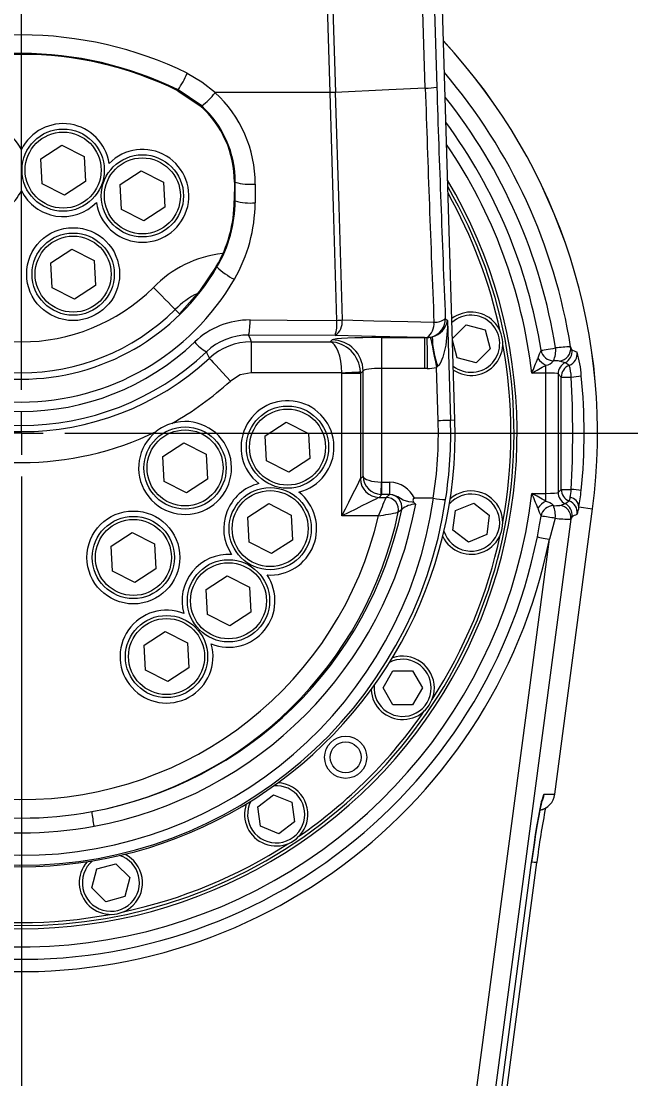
# Model space of a CAD drawing. Header units: millimetres. Extents: x 20 to 768, y 29 to 540.
# Drawn here: x 203 to 212.84, y 368.08 to 385.15 of the extents above; entities that cross this region are included whole.
import ezdxf

# ---------------------------------------------------------------- set-up
doc = ezdxf.new("R2010")
doc.units = ezdxf.units.MM
doc.linetypes.add('CENTERX2', pattern=[20.32, 12.7, -2.54, 2.54, -2.54])
doc.styles.add('SLDTEXTSTYLE0', font='TXT', dxfattribs={"width": 0.605})
doc.dimstyles.new('SLDDIMSTYLE0', dxfattribs={"dimtxt": 3.5, "dimasz": 3.5, "dimexe": 0, "dimexo": 0.0625, "dimgap": 0.875, "dimtad": 1, "dimtoh": 1, "dimlfac": 10, "dimrnd": 1e-09, "dimzin": 12, "dimdsep": 46, "dimtxsty": 'SLDTEXTSTYLE0', "dimsah": 1, "dimcen": 0.09, "dimadec": 0, "dimazin": 0, "dimtfac": 1, "dimtdec": 3, "dimtofl": 0, "dimtmove": 0, "dimatfit": 3, "dimfxl": 1, "dimfrac": 2, "dimtolj": 1, "dimtzin": 12, "dimarcsym": 0})

# ---------------------------------------------------------------- blocks, each defined once
blk = doc.blocks.new('*D8')
at = {"color": 7, "linetype": 'Continuous', "lineweight": 0, "transparency": 16777216}
for p, q in [((337.003, 378.502), (337.003, 236.735)), ((187.003, 330.847), (187.003, 236.735)), ((337.003, 238.235), (187.003, 238.235))]:
    blk.add_line(p, q, dxfattribs=at)
for points in [[(187.003, 238.235), (190.503, 237.697), (190.503, 238.774)], [(337.003, 238.235), (333.503, 238.774), (333.503, 237.697)]]:
    blk.add_solid(points, dxfattribs=at)
at = {"color": 7, "linetype": 'Continuous', "lineweight": 0, "transparency": 16777216, "insert": (256.665, 242.747), "char_height": 3.5, "attachment_point": 1, "style": 'SLDTEXTSTYLE0'}
blk.add_mtext('1500', dxfattribs=at)
blk = doc.blocks.new('*D10')
at = {"color": 7, "linetype": 'Continuous', "lineweight": 0, "transparency": 16777216}
for p, q in [((236.441, 378.502), (236.441, 244.462)), ((187.001, 333.206), (187.001, 244.462)), ((236.441, 245.962), (187.001, 245.962))]:
    blk.add_line(p, q, dxfattribs=at)
for centre, start, end in [((209.48, 248.642), 153.4349, 206.5651), ((213.962, 248.642), 333.4349, 26.5651)]:
    blk.add_arc(centre, 5.992, start, end, dxfattribs=at)
for points in [[(187.001, 245.962), (190.501, 245.424), (190.501, 246.501)], [(236.441, 245.962), (232.941, 246.501), (232.941, 245.424)]]:
    blk.add_solid(points, dxfattribs=at)
at = {"color": 7, "linetype": 'Continuous', "lineweight": 0, "transparency": 16777216, "insert": (205.708, 250.474), "char_height": 3.5, "attachment_point": 1, "style": 'SLDTEXTSTYLE0'}
blk.add_mtext('494.4', dxfattribs=at)
blk = doc.blocks.new('*D11')
at = {"color": 7, "linetype": 'Continuous', "lineweight": 0, "transparency": 16777216}
for p, q in [((203.003, 512.502), (355.828, 512.502)), ((354.328, 252.399), (354.328, 512.502)), ((232.505, 252.399), (355.828, 252.399))]:
    blk.add_line(p, q, dxfattribs=at)
for points in [[(354.328, 512.502), (353.79, 509.002), (354.867, 509.002)], [(354.328, 252.399), (354.867, 255.899), (353.79, 255.899)]]:
    blk.add_solid(points, dxfattribs=at)
at = {"color": 7, "linetype": 'Continuous', "lineweight": 0, "transparency": 16777216, "insert": (349.816, 377.113), "char_height": 3.5, "attachment_point": 1, "rotation": 90, "style": 'SLDTEXTSTYLE0'}
blk.add_mtext('2601', dxfattribs=at)
blk = doc.blocks.new('*D12')
at = {"color": 7, "linetype": 'Continuous', "lineweight": 0, "transparency": 16777216}
for p, q in [((203.003, 368.991), (203.003, 291.474)), ((187.001, 333.206), (187.001, 291.474)), ((203.003, 292.974), (187.001, 292.974))]:
    blk.add_line(p, q, dxfattribs=at)
for points in [[(187.001, 292.974), (190.501, 292.436), (190.501, 293.513)], [(203.003, 292.974), (199.503, 293.513), (199.503, 292.436)]]:
    blk.add_solid(points, dxfattribs=at)
at = {"color": 7, "linetype": 'Continuous', "lineweight": 0, "transparency": 16777216, "insert": (190.993, 297.486), "char_height": 3.5, "attachment_point": 1, "style": 'SLDTEXTSTYLE0'}
blk.add_mtext('160', dxfattribs=at)
blk = doc.blocks.new('SW_CENTERMARKSYMBOL_0')
at = {"color": 0, "linetype": 'Continuous', "lineweight": 0}
for p, q in [((0, 0.7), (0, 78.496)), ((0, 0), (0, 0.35)), ((0, 0), (-0.35, 0)), ((0, 0), (0, -0.35)), ((0, 0), (0.35, 0)), ((0.7, 0), (10.543, 0)), ((0, -0.7), (0, -9.511))]:
    blk.add_line(p, q, dxfattribs=at)

msp = doc.modelspace()

# ---------------------------------------------------------------- linework, layer by layer
at = {"color": 7, "linetype": 'Continuous', "lineweight": 15}
for p, q in [((209.999357, 378.715211), (208.849332, 416.392926)), ((205.525447, 384.030947), (205.531201, 384.042719)), ((205.911445, 383.784565), (205.531201, 384.042719)), ((205.525447, 384.030947), (205.888979, 383.787087)), ((207.983956, 384.001652), (206.136829, 384.001652)), ((208.06802, 384.004328), (207.983462, 384.000907)), ((203.315236, 382.932282), (203.654237, 383.152309)), ((203.654237, 383.152309), (204.014285, 382.968739)), ((203.336282, 382.528687), (203.315236, 382.932282)), ((204.014285, 382.968739), (204.035333, 382.565141)), ((204.594725, 382.516551), (204.933727, 382.736576)), ((204.933727, 382.736576), (205.293776, 382.553005)), ((203.696331, 382.345116), (203.336282, 382.528687)), ((204.035333, 382.565141), (203.696331, 382.345116)), ((204.615773, 382.112953), (204.594725, 382.516551)), ((205.293776, 382.553005), (205.314824, 382.14941)), ((206.440151, 382.551652), (206.438516, 382.253319)), ((206.440151, 382.551652), (206.453301, 382.551652)), ((206.451683, 382.253319), (206.453301, 382.551652)), ((206.775512, 382.522547), (206.773883, 382.220584)), ((206.438516, 382.253319), (206.451683, 382.253319)), ((204.975822, 381.929383), (204.615773, 382.112953)), ((205.314824, 382.14941), (204.975822, 381.929383)), ((203.476913, 381.253076), (203.815915, 381.4731)), ((203.815915, 381.4731), (204.175962, 381.28953)), ((203.49796, 380.849478), (203.476913, 381.253076)), ((204.175962, 381.28953), (204.19701, 380.885935)), ((206.147306, 381.191445), (206.158751, 381.184855)), ((203.858009, 380.665907), (203.49796, 380.849478)), ((204.19701, 380.885935), (203.858009, 380.665907)), ((205.553643, 380.429253), (205.48463, 380.498845)), ((209.843923, 380.354405), (209.87893, 380.320451)), ((209.87893, 380.320451), (209.927992, 378.713033)), ((209.959136, 380.032939), (210.178241, 380.252043)), ((210.178241, 380.252043), (210.484964, 380.169857)), ((210.484964, 380.169857), (210.567149, 379.863134)), ((208.063251, 380.078975), (206.669497, 380.085591)), ((206.712696, 379.975638), (207.985134, 379.975638)), ((206.712696, 379.975638), (206.712696, 379.476324)), ((207.985134, 379.975638), (208.016252, 380.006755)), ((208.815156, 380.046487), (209.508467, 380.046487)), ((208.815156, 380.046487), (208.815156, 379.547173)), ((209.508467, 380.046487), (209.546973, 380.046049)), ((209.508467, 380.046487), (209.508467, 379.547173)), ((210.03589, 379.720783), (209.960022, 380.003926)), ((210.567149, 379.863134), (210.342613, 379.638598)), ((210.342613, 379.638598), (210.03589, 379.720783)), ((211.464515, 379.473117), (211.464515, 379.601014)), ((208.174682, 379.476324), (206.712696, 379.476324)), ((208.174927, 377.166116), (208.174927, 379.466391)), ((208.474517, 379.466391), (208.174927, 379.466391)), ((208.515566, 379.50744), (208.474517, 379.466391)), ((208.474517, 379.466391), (208.474517, 377.765295)), ((208.515566, 377.806345), (208.515566, 379.50744)), ((209.508467, 379.547173), (208.815156, 379.547173)), ((208.815156, 379.547173), (208.815156, 377.71157)), ((209.551138, 379.547352), (209.508467, 379.547173)), ((209.72836, 378.706941), (209.702228, 379.563072)), ((211.464515, 379.473117), (211.240171, 379.473117)), ((211.464515, 377.530188), (211.464515, 379.473117)), ((211.664393, 379.459638), (211.664393, 377.543667)), ((211.715516, 379.408515), (211.664393, 379.459638)), ((211.715516, 377.59479), (211.715516, 379.408515)), ((211.715516, 379.408515), (211.876714, 379.408515)), ((206.936674, 378.460178), (207.275675, 378.680206)), ((207.275675, 378.680206), (207.635724, 378.496632)), ((209.927992, 378.713033), (209.999357, 378.715211)), ((206.957722, 378.056583), (206.936674, 378.460178)), ((207.635724, 378.496632), (207.656771, 378.093037)), ((205.283566, 378.123862), (205.622567, 378.343886)), ((205.622567, 378.343886), (205.982615, 378.160316)), ((205.304612, 377.720264), (205.283566, 378.123862)), ((205.982615, 378.160316), (206.003663, 377.756721)), ((207.656771, 378.093037), (207.317769, 377.87301)), ((207.317769, 377.87301), (206.957722, 378.056583)), ((206.003663, 377.756721), (205.664661, 377.536693)), ((208.474517, 377.765295), (208.515566, 377.806345)), ((205.664661, 377.536693), (205.304612, 377.720264)), ((208.820122, 377.511722), (208.820122, 377.711448)), ((208.820122, 377.711448), (208.947106, 377.711448)), ((208.947106, 377.511722), (208.947106, 377.711448)), ((211.664393, 377.543667), (211.715516, 377.59479)), ((211.715516, 377.59479), (211.876714, 377.59479)), ((208.820122, 377.511722), (208.774106, 377.465704)), ((208.774106, 377.465704), (208.889502, 377.465704)), ((208.947106, 377.511722), (208.820122, 377.511722)), ((208.889502, 377.465704), (208.943923, 377.510092)), ((208.943923, 377.510092), (208.947106, 377.511722)), ((209.648929, 377.450806), (209.347838, 377.450806)), ((209.652889, 377.450511), (209.648929, 377.450806)), ((211.240171, 377.530188), (211.464515, 377.530188)), ((211.464515, 377.402291), (211.464515, 377.530188)), ((206.656962, 377.144241), (206.995964, 377.364266)), ((206.995964, 377.364266), (207.356013, 377.180696)), ((209.967056, 376.936466), (210.008503, 377.251291)), ((210.008503, 377.251291), (210.301874, 377.37281)), ((210.301874, 377.37281), (210.553798, 377.179501)), ((211.611022, 372.671366), (212.220944, 377.282265)), ((211.611706, 372.671312), (212.221624, 377.282176)), ((212.000157, 377.311471), (212.220944, 377.282265)), ((206.67801, 376.740644), (206.656962, 377.144241)), ((207.356013, 377.180696), (207.37706, 376.777098)), ((208.765188, 377.166116), (208.174927, 377.166116)), ((211.86877, 377.113491), (209.696966, 360.695055)), ((210.553798, 377.179501), (210.51235, 376.864675)), ((211.617477, 377.127883), (211.523533, 376.788125)), ((204.44922, 376.678732), (204.788221, 376.898757)), ((204.788221, 376.898757), (205.148269, 376.715186)), ((210.218979, 376.743159), (209.967056, 376.936466)), ((205.148269, 376.715186), (205.169317, 376.311591)), ((207.038058, 376.557073), (206.67801, 376.740644)), ((207.37706, 376.777098), (207.038058, 376.557073)), ((209.399965, 360.734341), (211.523533, 376.788125)), ((210.51235, 376.864675), (210.218979, 376.743159)), ((204.470266, 376.275134), (204.44922, 376.678732)), ((204.830316, 376.091564), (204.470266, 376.275134)), ((205.169317, 376.311591), (204.830316, 376.091564)), ((205.984294, 375.979147), (206.323296, 376.199171)), ((206.323296, 376.199171), (206.683345, 376.015601)), ((206.683345, 376.015601), (206.704391, 375.612003)), ((206.005342, 375.575549), (205.984294, 375.979147)), ((206.36539, 375.391978), (206.005342, 375.575549)), ((206.704391, 375.612003), (206.36539, 375.391978)), ((204.984514, 375.078941), (205.323516, 375.298965)), ((205.323516, 375.298965), (205.683565, 375.115395)), ((205.005562, 374.675343), (204.984514, 375.078941)), ((205.683565, 375.115395), (205.704611, 374.711797)), ((205.36561, 374.491772), (205.005562, 374.675343)), ((205.704611, 374.711797), (205.36561, 374.491772)), ((208.837949, 374.390432), (208.996719, 374.665433)), ((208.996719, 374.665433), (209.314261, 374.665433)), ((209.314261, 374.665433), (209.473033, 374.390432)), ((208.996719, 374.115431), (208.837949, 374.390432)), ((209.473033, 374.390432), (209.314261, 374.115431)), ((209.314261, 374.115431), (208.996719, 374.115431)), ((206.820464, 372.470296), (207.072387, 372.663602)), ((207.072387, 372.663602), (207.365759, 372.542083)), ((211.439766, 372.671366), (211.611022, 372.671366)), ((206.861912, 372.15547), (206.820464, 372.470296)), ((207.365759, 372.542083), (207.407206, 372.227258)), ((207.155283, 372.033951), (206.861912, 372.15547)), ((207.407206, 372.227258), (207.155283, 372.033951)), ((204.139562, 371.161655), (204.221748, 371.468377)), ((204.221748, 371.468377), (204.52847, 371.550563)), ((204.52847, 371.550563), (204.753007, 371.326026)), ((210.124971, 363.171366), (211.23611, 371.571365)), ((210.125379, 363.171312), (211.236517, 371.571312)), ((210.209961, 363.171312), (211.3211, 371.571312)), ((204.753007, 371.326026), (204.670821, 371.019304)), ((204.364098, 370.937118), (204.139562, 371.161655)), ((204.670821, 371.019304), (204.364098, 370.937118))]:
    msp.add_line(p, q, dxfattribs=at)
at = {"color": 8, "linetype": 'Continuous', "lineweight": 15}
for p, q in [((211.611022, 372.671366), (211.611706, 372.671312)), ((211.23611, 371.571365), (211.236517, 371.571312))]:
    msp.add_line(p, q, dxfattribs=at)
at = {"color": 7, "linetype": 'Continuous', "lineweight": 15, "flags": 128}
for points in [[(209.520803, 384.072468), (209.244379, 393.077418), (209.150621, 396.077851), (209.054169, 399.077347), (208.955711, 402.075234), (208.658026, 411.072192), (208.476579, 416.561231)], [(208.662225, 416.578809), (208.843535, 411.090824), (209.141116, 402.091709), (209.239608, 399.090526), (209.336077, 396.087727), (209.42986, 393.083999), (209.705792, 384.089497)], [(207.984473, 384.001652), (207.853588, 388.208172), (207.783457, 390.45941), (207.711619, 392.710593), (207.578741, 396.920791), (207.451202, 401.12879)], [(207.538682, 401.132313), (207.665354, 396.923921), (207.797335, 392.713329), (207.868787, 390.462044), (207.938537, 388.21089), (208.06874, 384.003613)], [(205.678783, 384.311894), (205.916457, 384.174463), (206.136829, 384.001652)], [(209.52084, 384.072468), (208.931348, 384.044519), (208.068348, 384.003595)], [(208.093776, 380.322856), (208.038904, 382.149068), (207.98344, 384.001652)], [(208.068043, 384.003583), (208.123438, 382.163656), (208.17886, 380.329433)], [(206.147306, 381.191445), (205.878629, 380.79398), (205.553643, 380.429253)], [(205.48463, 380.498845), (205.47484, 380.508718), (205.452773, 380.530968), (205.419221, 380.564803), (205.37539, 380.609), (205.322854, 380.661976), (205.263501, 380.721826), (205.199462, 380.786401), (205.133037, 380.853382)], [(206.691617, 380.329693), (207.289605, 380.327046), (208.093776, 380.322856)], [(208.17886, 380.329433), (208.688946, 380.317223), (209.240159, 380.304), (209.660147, 380.293909)], [(209.87893, 380.320451), (209.878957, 380.318687), (209.878354, 380.213377), (209.851348, 379.920119), (209.804036, 379.726628), (209.758288, 379.625636), (209.734642, 379.592356), (209.724514, 379.581291)], [(206.669497, 380.085591), (206.693114, 380.025637), (206.712696, 379.975638)], [(209.508467, 380.046487), (208.949691, 380.059058), (208.489869, 380.069393), (208.063251, 380.078975)], [(209.546973, 380.046049), (209.547101, 380.030644), (209.547371, 379.998318), (209.547773, 379.950205), (209.548293, 379.887986), (209.548911, 379.813844), (209.549609, 379.730371), (209.55036, 379.640493), (209.551138, 379.547352)], [(209.603631, 380.051944), (209.610762, 380.053464), (209.633384, 380.059427)], [(209.603631, 380.051944), (209.606677, 380.036843), (209.613068, 380.005154), (209.62258, 379.957989), (209.634881, 379.896999), (209.64954, 379.824317), (209.666043, 379.742488), (209.683813, 379.654378), (209.702228, 379.563072)], [(206.035836, 379.711259), (206.000304, 379.787168), (205.987044, 379.815287)], [(211.389473, 379.839882), (211.398738, 379.841361), (211.415763, 379.844079), (211.439839, 379.84792), (211.469963, 379.852727), (211.504884, 379.858297), (211.543149, 379.864404), (211.583166, 379.87079), (211.623274, 379.877189)], [(211.865483, 379.894379), (211.871995, 379.879031), (211.886337, 379.848582)], [(211.886337, 379.848582), (211.931725, 379.828105), (211.969566, 379.81031)], [(206.035836, 379.711259), (206.045259, 379.701033), (206.066501, 379.677993), (206.098796, 379.642958), (206.140986, 379.59719), (206.191555, 379.542336), (206.248686, 379.480359), (206.310327, 379.413492), (206.374267, 379.344133)], [(211.776571, 379.63914), (211.744432, 379.650346), (211.687083, 379.666829)], [(211.843663, 379.594991), (211.813167, 379.61525), (211.776571, 379.63914)], [(206.712696, 379.476324), (206.531031, 379.442108), (206.374267, 379.344133)], [(208.174682, 379.476324), (208.231118, 379.479125), (208.285536, 379.481828), (208.335984, 379.484335), (208.380659, 379.486555), (208.417959, 379.488406), (208.44655, 379.489827), (208.465409, 379.490763), (208.473861, 379.491183)], [(209.724514, 379.581291), (209.707585, 379.566714), (209.702228, 379.563072)], [(209.72836, 378.706941), (209.766075, 378.708092), (209.802437, 378.7092), (209.836137, 378.710228), (209.865966, 378.71114), (209.890853, 378.7119), (209.909904, 378.712481), (209.922433, 378.712863), (209.927992, 378.713033)], [(208.174927, 377.166116), (208.231528, 377.279318), (208.286095, 377.388451), (208.336669, 377.4896), (208.381434, 377.579129), (208.418782, 377.653825), (208.447371, 377.711001), (208.466174, 377.748609), (208.474517, 377.765295)], [(208.805249, 377.512118), (208.80553, 377.517751), (208.806154, 377.530325), (208.8071, 377.549386), (208.808336, 377.574253), (208.809815, 377.604035), (208.811486, 377.63767), (208.813287, 377.673945), (208.815156, 377.71157)], [(208.774106, 377.465704), (208.757421, 377.457363), (208.719814, 377.43856), (208.662636, 377.409971), (208.58794, 377.372623), (208.498411, 377.327857), (208.397262, 377.277282), (208.288129, 377.222717), (208.174927, 377.166116)], [(209.336579, 377.38421), (209.311181, 377.385348), (209.255564, 377.391803), (209.165263, 377.420685), (209.077804, 377.473131), (208.994923, 377.506763), (208.947106, 377.511722)], [(209.347838, 377.450806), (209.339049, 377.449671), (209.332238, 377.446452), (209.326914, 377.441135), (209.322777, 377.432528), (209.321038, 377.418566), (209.323592, 377.404159), (209.331803, 377.389193), (209.336579, 377.38421)], [(209.336579, 377.38421), (209.364626, 377.358213), (209.36529, 377.357575)], [(211.464515, 377.402291), (211.529568, 377.380175), (211.556287, 377.365014), (211.576141, 377.349529), (211.585729, 377.33919), (211.588183, 377.331516)], [(209.139751, 377.271101), (209.114034, 377.249387), (209.084968, 377.224949)], [(211.328997, 376.827243), (211.365665, 377.021453), (211.389503, 377.163384)], [(211.888364, 377.157742), (211.874954, 377.128592), (211.86877, 377.113491)], [(211.328997, 376.827243), (211.336568, 376.82572), (211.350226, 376.822975), (211.369526, 376.819092), (211.393842, 376.814205), (211.422379, 376.808465), (211.45421, 376.802063), (211.488297, 376.795209), (211.523533, 376.788125)], [(211.236517, 371.571312), (211.249462, 371.667463), (211.275029, 371.848095), (211.3011, 372.020582), (211.326806, 372.179252), (211.351257, 372.318879), (211.373481, 372.43444), (211.392231, 372.520775), (211.403586, 372.565562), (211.408038, 372.580332), (211.407631, 372.579333)]]:
    msp.add_lwpolyline(points, dxfattribs=at)
at = {"color": 8, "linetype": 'Continuous', "lineweight": 15, "flags": 128}
msp.add_lwpolyline([(211.238199, 371.582276), (211.239424, 371.582115), (211.276251, 371.577245), (211.302717, 371.573743), (211.317737, 371.571756), (211.3211, 371.571312)], dxfattribs=at)
at = {"color": 7, "linetype": 'Continuous', "lineweight": 15}
for centre, radius in [((203.675284, 382.748712), 0.6635), ((203.675284, 382.748712), 0.6135), ((204.954775, 382.33298), 0.6635), ((204.954775, 382.33298), 0.6135), ((203.836961, 381.069505), 0.75), ((203.836961, 381.069505), 0.6635), ((203.836961, 381.069505), 0.6135), ((207.296722, 378.276607), 0.6635), ((207.296722, 378.276607), 0.6135), ((205.643614, 377.94029), 0.6635), ((205.643614, 377.94029), 0.6135), ((207.017011, 376.96067), 0.6635), ((207.017011, 376.96067), 0.6135), ((204.809268, 376.495161), 0.75), ((204.809268, 376.495161), 0.6635), ((204.809268, 376.495161), 0.6135), ((206.344343, 375.795574), 0.6635), ((206.344343, 375.795574), 0.6135), ((205.344563, 374.895369), 0.6635), ((205.344563, 374.895369), 0.6135), ((208.235206, 373.269062), 0.34), ((208.235206, 373.269062), 0.25)]:
    msp.add_circle(centre, radius, dxfattribs=at)
at = {"color": 7, "linetype": 'CENTERX2', "lineweight": 0}
for centre, radius, start, end in [((203.002615, 378.501652), 134, 299.41474731, 180), ((203.002615, 378.501652), 130.743499, 314.29658528, 194.29658528), ((143.997116, 378.501652), 74.9945, 25.50539372, 205.5), ((232.505365, 327.40139), 75.00275, 145.5, 325.5)]:
    msp.add_arc(centre, radius, start, end, dxfattribs=at)
at = {"color": 7, "linetype": 'Continuous', "lineweight": 0}
msp.add_arc((203.002615, 378.501652), 33.438664, 194.9355699, 74.9541752, dxfattribs=at)
at = {"color": 7, "linetype": 'Continuous', "lineweight": 15}
for centre, radius, start, end in [((203.002615, 378.835488), 6.095317, 63.9565169, 116.0434831), ((203.002615, 378.501652), 9.299314, 352.4647533, 42.9196693), ((203.002616, 378.90393), 5.727207, 63.8001173, 116.1998827), ((203.002616, 378.90394), 5.714095, 63.7997225, 116.2002775), ((204.01515, 385.048982), 1.819608, 326.426185, 336.1038058), ((209.513679, 385.162817), 1.090372, 270.3706128, 280.146207), ((655.336813, 398.62963), 446.053684, 181.87020552, 182.35589469), ((645.320634, 398.333082), 435.847678, 181.87277037, 182.36411644), ((205.219598, 384.700218), 1.147638, 307.073917, 322.3069326), ((206.135722, 383.99007), 0.011634, 84.5425187, 133.4485913), ((204.795444, 382.533651), 1.980099, 359.6787019, 47.7138547), ((204.801909, 382.56144), 1.638271, 359.6576933, 48.4290349), ((204.80179, 382.561354), 1.65154, 359.66344, 47.7867643), ((202.329947, 382.748712), 0.75, 26.2476433, 171.7523567), ((203.675284, 382.748712), 0.75, 8.2476433, 153.7523567), ((204.954775, 382.33298), 0.75, 188.2476433, 135.7523567), ((203.002615, 378.501652), 8, 149.2966975, 270), ((203.002615, 378.501652), 8, 270, 30.7033025), ((206.70108, 383.496639), 0.976931, 255.3075476, 274.3695374), ((203.002615, 378.501652), 7.95, 149.954839, 30.045161), ((202.329947, 382.748712), 0.75, 224.2476433, 333.7523567), ((203.675284, 382.748712), 0.75, 206.2476433, 315.7523567), ((203.002615, 378.501652), 7.9, 12.0402574, 29.3640579), ((204.305064, 382.267533), 2.1335, 329.709997, 359.6182906), ((204.305021, 382.267463), 2.146708, 329.7143783, 359.6224853), ((204.286417, 382.234471), 2.487504, 329.9235211, 359.6801499), ((206.699613, 383.091601), 0.874178, 253.5238619, 274.8736908), ((203.002616, 383.030169), 3.656005, 210.3137604, 329.6862396), ((206.855651, 381.878357), 0.983165, 224.8600048, 244.926052), ((203.002615, 382.973797), 3.968971, 210.0244703, 329.9755297), ((203.002615, 383.001652), 3.025518, 225.2389896, 314.7610104), ((203.002615, 383.001652), 3.524832, 225.2389896, 314.7610104), ((210.260427, 379.94532), 0.511, 45, 127.4879397), ((206.686779, 379.043342), 1.28636, 89.7845245, 133.6412006), ((205.816017, 380.285982), 0.87669, 346.7866856, 2.8578855), ((207.913748, 380.299895), 0.266753, 304.0873137, 6.3575631), ((207.448101, 380.27982), 0.647107, 341.9182296, 3.813297), ((208.02512, 381.764583), 1.44336, 272.7263809, 276.11446), ((209.389604, 380.267672), 0.271812, 305.377512, 5.5390499), ((209.543428, 380.346257), 0.300606, 287.4126747, 1.553049), ((209.559688, 380.374759), 0.323829, 283.1546239, 350.3455433), ((209.671911, 380.567561), 0.273905, 267.538488, 308.9027274), ((210.260427, 379.94532), 0.511, 236.0086166, 45), ((203.002615, 382.905509), 4.051186, 226.3488465, 313.6511535), ((206.331648, 380.413603), 0.69046, 219.5180007, 240.059902), ((206.663803, 379.103299), 0.982308, 89.6678504, 133.546883), ((206.713231, 378.975636), 1.000002, 90.0306438, 132.6402807), ((208.014649, 379.505837), 0.50092, 0.1834439, 89.8165561), ((209.544473, 380.345266), 0.299229, 270.4785842, 281.4026089), ((210.942853, 380.06125), 1.30947, 180.0797716, 201.5017554), ((203.002615, 382.96984), 4.342582, 226.5873912, 313.4126088), ((203.002615, 378.501652), 7.9, 349.5402574, 10.4597426), ((211.909072, 379.557921), 0.591173, 151.5134994, 165.0374233), ((211.587861, 379.872878), 0.201113, 189.4427622, 270.0980419), ((211.271756, 379.831492), 0.354475, 333.2177214, 7.4069119), ((211.866196, 378.169352), 1.725027, 90.0236865, 98.0954407), ((211.666766, 379.866466), 0.200668, 275.8111375, 7.9957399), ((211.688258, 379.818908), 0.200289, 296.1629135, 8.5198837), ((211.771321, 379.78176), 0.20029, 291.173092, 8.19488), ((210.544472, 379.362786), 1.49371, 2.5371674, 17.4339151), ((203.002615, 383.001652), 4.475168, 227.328873, 312.671127), ((181.292568, 391.943819), 32.440366, 337.3923072, 337.8458312), ((200.528958, 398.522441), 21.854217, 299.3485413, 300.0255803), ((211.631203, 379.921512), 0.361254, 215.729467, 242.5215778), ((211.459591, 379.753119), 0.152185, 271.8543934, 327.6847154), ((211.602323, 378.961643), 0.710262, 83.1462115, 91.1389693), ((211.864562, 379.459348), 0.200169, 116.0773812, 179.917154), ((209.544473, 380.345266), 0.797943, 270.4785842, 281.4026089), ((211.915691, 379.408224), 0.200175, 111.0893334, 179.916708), ((211.159678, 379.377595), 0.717702, 2.4691374, 17.632167), ((203.002615, 383.001652), 4.974482, 299.1873496, 312.671127), ((211.690616, 381.506467), 2.10619, 275.0691288, 279.4580917), ((194.353543, 378.501652), 17.546621, 357.0374614, 2.9625386), ((203.076715, 378.501652), 9.007855, 354.0915865, 5.9084135), ((207.296722, 378.276607), 0.75, 284.2476433, 231.7523567), ((203.002615, 378.501652), 7, 178.2517219, 1.7482781), ((205.643614, 377.94029), 0.75, 128.4436314, 106.6671194), ((205.643768, 377.939986), 0.750336, 106.6717066, 128.4383304), ((203.002615, 378.501652), 6.728876, 351.01536, 1.7482781), ((203.002615, 378.501652), 6.928602, 351.1289278, 1.7482781), ((203.002615, 383.001652), 4.974482, 244.0765987, 295.9234013), ((208.775071, 377.766259), 0.300556, 180.1837449, 269.8159702), ((207.017011, 376.96067), 0.75, 104.2476433, 213.7523567), ((208.92291, 377.235867), 0.476196, 26.8313771, 87.0875095), ((210.260427, 377.057984), 0.511, 22.5, 131.5139836), ((211.915685, 377.595078), 0.200169, 180.0822918, 249.0288294), ((210.20456, 377.762584), 1.680551, 349.8430096, 354.2697741), ((211.690616, 375.496838), 2.10619, 80.5419083, 84.9308712), ((208.564811, 377.923184), 3.489383, 349.9034889, 354.2633194), ((203.002578, 378.445138), 6.92015, 187.9713203, 351.5912948), ((203.002535, 378.405359), 6.718552, 187.7325237, 351.8293969), ((207.017011, 376.96067), 0.75, 266.2476433, 51.7523567), ((168.920594, 393.875277), 43.206339, 337.248856, 337.6789847), ((208.888664, 377.265298), 0.200408, 348.3850779, 89.7603327), ((208.943093, 377.309687), 0.200407, 348.899174, 89.7629299), ((209.808005, 378.089118), 0.657175, 256.3473484, 273.5185161), ((181.336694, 365.077656), 32.392645, 22.1538347, 22.6080269), ((198.872692, 355.575597), 25.198384, 60.0193462, 60.6065321), ((211.631229, 377.081762), 0.361293, 117.4799147, 144.2690406), ((211.864561, 377.543956), 0.200168, 180.0826408, 244.1604519), ((211.651955, 377.4878), 0.207942, 337.4831739, 354.0446984), ((211.772093, 377.221252), 0.200286, 352.5700032, 68.9461255), ((211.828709, 377.296798), 0.172074, 4.8915581, 79.9374769), ((203.002615, 378.501652), 5.915311, 192.5434765, 346.9514799), ((203.002615, 378.501652), 6.214899, 280.525161, 348.1455643), ((203.008085, 378.55278), 6.264186, 280.3905564, 348.1936641), ((202.998611, 378.519665), 6.471867, 280.467071, 349.6558564), ((206.554133, 390.082597), 13.104359, 279.7137907, 281.1354588), ((209.39043, 376.954647), 0.403712, 93.5702317, 128.3845551), ((210.260427, 377.057984), 0.511, 205.9860164, 22.5), ((211.957623, 377.464769), 0.643113, 195.5143223, 207.945736), ((211.587868, 377.130434), 0.201083, 89.9101583, 170.5688764), ((211.609197, 377.949296), 0.618137, 268.051788, 277.4499929), ((211.216156, 377.174074), 0.403971, 353.4343505, 22.9381861), ((211.558915, 377.909588), 0.587863, 282.8190071, 291.8093397), ((211.669485, 377.136727), 0.200636, 353.3497422, 84.3190013), ((211.689762, 377.183666), 0.200286, 352.5630998, 64.0778384), ((211.586242, 377.354686), 0.416165, 337.4889429, 354.0396305), ((212.213334, 377.2218), 0.060942, 82.1819674, 82.8263174), ((208.733709, 359.358884), 18.001485, 80.7817205, 81.5160755), ((211.856855, 379.106576), 1.99312, 263.1019936, 270.3425172), ((203.002615, 378.501652), 8.691503, 262.015958, 348.6296583), ((203.002615, 378.501652), 8.493071, 262.015958, 348.6296583), ((203.002615, 378.501652), 7.9, 327.0402574, 347.9597426), ((206.344343, 375.795574), 0.75, 86.2476433, 195.7523567), ((206.344343, 375.795574), 0.75, 248.2476433, 33.7523567), ((205.344563, 374.895369), 0.75, 68.2476433, 15.7523567), ((209.155491, 374.390432), 0.511, 360, 109.0139836), ((209.155491, 374.390432), 0.511, 183.4860164, 360), ((203.002615, 378.501652), 7.9, 304.5402574, 325.4597426), ((207.113835, 372.348777), 0.511, 337.5, 86.5139836), ((211.314297, 372.710652), 0.3, 280.9890922, 352.4735359), ((207.113835, 372.348777), 0.511, 160.9860164, 337.5), ((223.020744, 370.15155), 11.785473, 168.7191732, 173.0809415), ((203.002616, 378.555926), 6.268268, 259.5654577, 280.4345423), ((206.056055, 372.567329), 1.926239, 185.242708, 192.3453114), ((203.002615, 378.536918), 6.488108, 259.5953798, 280.4046202), ((203.002615, 378.501652), 7.9, 282.0402574, 302.9597426), ((204.446284, 371.243841), 0.511, 138.4860164, 315), ((204.446284, 371.243841), 0.511, 315, 64.0139836), ((203.002615, 378.501652), 7.9, 259.5402574, 280.4597426)]:
    msp.add_arc(centre, radius, start, end, dxfattribs=at)
at = {"color": 8, "linetype": 'Continuous', "lineweight": 15}
for centre, radius, start, end in [((203.002615, 378.501652), 9.298629, 352.4647533, 42.9148412), ((203.002615, 378.501652), 8.971629, 8.9305256, 40.4659627), ((203.002615, 378.501652), 8.72971, 9.0658535, 38.4402508), ((203.002615, 378.501652), 8.492952, 9.0658535, 36.2395089), ((203.002615, 378.501652), 8.29464, 145.8079669, 353.2740993), ((203.002615, 378.501652), 8.29464, 6.7259007, 34.1920331), ((206.448999, 379.585795), 1.827165, 96.3928608, 136.0727016), ((206.351112, 379.673465), 1.19668, 114.8901855, 136.3916498), ((210.260427, 379.94532), 0.461, 45, 132.0982697), ((210.260427, 379.94532), 0.461, 231.3982866, 45), ((210.260427, 377.057984), 0.461, 22.5, 139.8396041), ((210.260427, 377.057984), 0.461, 197.6603959, 22.5), ((209.155491, 374.390432), 0.461, 0, 117.3396041), ((209.155491, 374.390432), 0.461, 175.1603959, 0), ((207.113835, 372.348777), 0.461, 337.5, 94.8396041), ((211.313785, 372.710408), 0.29979, 280.8837116, 352.5170496), ((211.142105, 372.71061), 0.300237, 326.4443916, 352.4893062), ((207.113835, 372.348777), 0.461, 152.6603959, 337.5), ((204.446284, 371.243841), 0.461, 130.1603959, 315), ((204.446284, 371.243841), 0.461, 315, 72.3396041)]:
    msp.add_arc(centre, radius, start, end, dxfattribs=at)
at = {"color": 7, "linetype": 'Continuous', "lineweight": 15}
for centre, major_axis, ratio, start_param, end_param in [((207.985135, 379.476323), (-0.204306, 0.458436), 0.970061477, 4.334095499, 5.852531948), ((207.985135, 379.476323), (-0.0116, 0.499981), 0.378918155, 4.703598315, 6.222034764), ((208.815156, 380.004561), (0.8, 0), 0.052407779, 1.570796327, 3.089232776), ((207.974653, 379.465842), (0.141809, 0.141809), 0.997264689, 5.499156672, 5.548777493), ((207.974653, 379.465842), (0.353553, -0.353553), 0.999455939, 0.786767691, 0.836388513), ((208.815156, 379.505247), (0.3, 0), 0.139754078, 1.570796327, 3.089232776), ((211.464515, 379.459149), (0.2, 0), 0.069841539, 0.034906585, 1.570796327), ((208.815156, 377.806344), (0.299995, -0.005517), 0.315814512, 3.199760622, 4.718197071), ((208.815156, 377.806344), (0.274034, -0.124359), 0.974691127, 3.577337658, 5.095774108), ((208.820397, 377.811585), (-0.070905, -0.070905), 0.997264689, 0.734407814, 0.784028636), ((208.820397, 377.811585), (0.212132, -0.212132), 0.99909073, 5.446796794, 5.496417616), ((211.464515, 377.544155), (0.2, 0), 0.069841539, 4.71238898, 6.248278722), ((212.06131, 377.740705), (0.819206, 0.620575), 0.139854569, 4.254878053, 4.339943696), ((212.259311, 377.714514), (1.008868, 0.644796), 0.26181698, 4.1754868, 4.260552443), ((211.29426, 371.571365), (0.145903, 1.099974), 0.051952745, 0.006891042, 1.577687369)]:
    msp.add_ellipse(centre, major_axis=major_axis, ratio=ratio, start_param=start_param, end_param=end_param, dxfattribs=at)

# ---------------------------------------------------------------- block references
at = {"color": 7, "linetype": 'Continuous', "lineweight": 0}
msp.add_blockref('SW_CENTERMARKSYMBOL_0', (203.002615, 378.501652), dxfattribs=at)

# ---------------------------------------------------------------- dimensions: what is measured, and where the dimension line sits
dim = msp.add_linear_dim(base=(354.328069, 512.501652), p1=(232.505365, 252.39864), p2=(203.002615, 512.501652), angle=90, text='2601', dimstyle='SLDDIMSTYLE0', dxfattribs=at)
dim.commit()
dim.dimension.update_dxf_attribs({"geometry": '*D11', "text_midpoint": (354.328069, 382.450146), "dimtype": 160})
for base, p1, text, picture, middle in [((187.001279, 245.96222), (236.441279, 378.501652), '(<>)', '*D10', (211.721279, 245.96222)), ((187.001279, 292.974263), (203.002615, 368.990827), '160', '*D12', (195.001947, 292.974263))]:
    dim = msp.add_linear_dim(base=base, p1=p1, p2=(187.001279, 333.205902), text=text, dimstyle='SLDDIMSTYLE0', dxfattribs=at)
    dim.commit()
    dim.dimension.update_dxf_attribs({"geometry": picture, "text_midpoint": middle, "dimtype": 160})
dim = msp.add_linear_dim(base=(187.002615, 238.235256), p1=(337.002615, 378.501652), p2=(187.002615, 330.847306), dimstyle='SLDDIMSTYLE0', dxfattribs=at)
dim.commit()
dim.dimension.update_dxf_attribs({"geometry": '*D8', "text_midpoint": (262.002615, 238.235256), "dimtype": 160})

doc.saveas('drawing.dxf')
